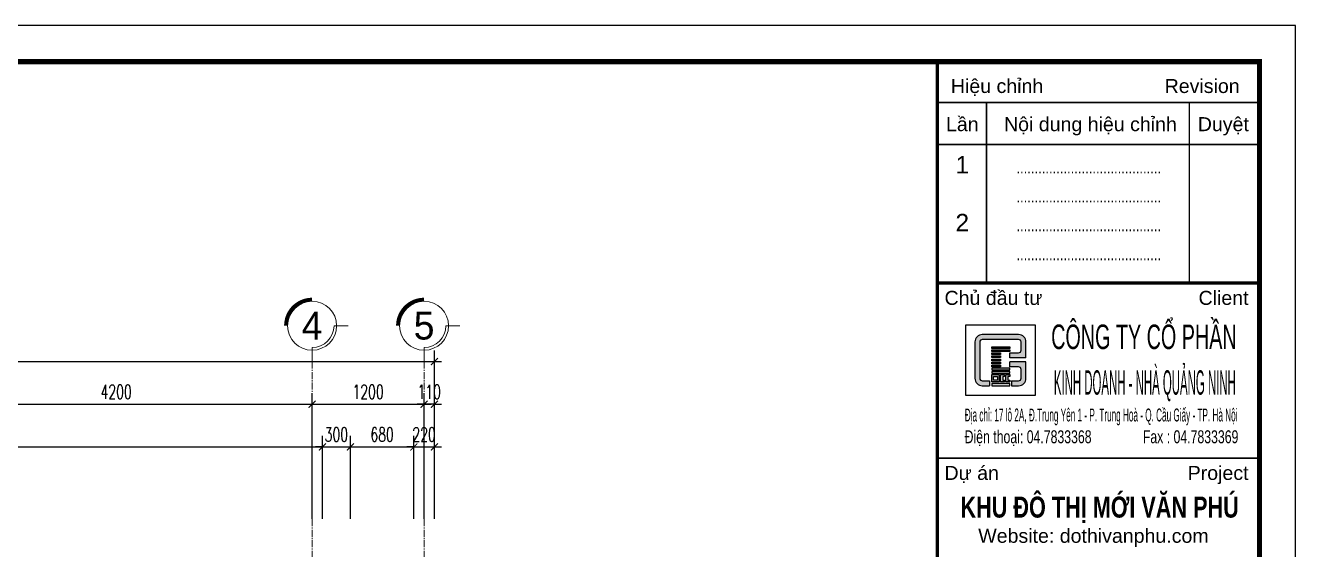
# Model space of a CAD drawing. Header units: millimetres. Extents: x -229618 to 2906, y -178063 to 96806.
# Drawn here: x -199725 to -186113, y -94436 to -88822 of the extents above; entities that cross this region are included whole.
import ezdxf
from ezdxf.enums import TextEntityAlignment as Align

# ---------------------------------------------------------------- set-up
doc = ezdxf.new("R2010")
doc.units = ezdxf.units.MM
doc.header["$LTSCALE"] = 200
doc.header["$MEASUREMENT"] = 0
doc.header["$PDMODE"] = 3
doc.header["$PDSIZE"] = 50
doc.linetypes.add('CENTER2', pattern=[1.125, 0.75, -0.125, 0.125, -0.125])
doc.layers.get('0').update_dxf_attribs({"color": 95, "linetype": 'CONTINUOUS'})
doc.layers.get('DEFPOINTS').update_dxf_attribs({"linetype": 'CONTINUOUS'})
for name, color, linetype in [('DIM', 251, 'CONTINUOUS'), ('KHUNGTEN', 7, 'CONTINUOUS'), ('MANH', 9, 'CONTINUOUS'), ('TEXT', 33, 'CONTINUOUS')]:
    doc.layers.add(name, color=color, linetype=linetype)
for name, color, linetype, lineweight in [('hatch', 250, 'CONTINUOUS', 5), ('thay', 7, 'CONTINUOUS', 18), ('tim', 18, 'CENTER2', 9)]:
    doc.layers.add(name, color=color, linetype=linetype, lineweight=lineweight)
doc.layers.add('in', color=203, linetype='CONTINUOUS', lineweight=5, plot=False)
doc.styles.add('Aria H B iso', font='Vharialb_0.ttf')
doc.styles.add('Aria H iso', font='Vharial_0.ttf')
doc.styles.add('Arial iso', font='vnarial_0.ttf')
doc.styles.add('Arial N  iso', font='vnarialn_0.ttf')
doc.styles.add('dam', font='Vhavanb_0.ttf', dxfattribs={"width": 0.9, "height": 450})
doc.styles.add('khung', font='Vhcentn_0.ttf')
doc.styles.add('NHO2', font='vncc-rms.shx', dxfattribs={"width": 0.65})
doc.styles.add('Scale', font='vnsimli.shx', dxfattribs={"width": 0.65, "bigfont": 'bigfont.shx'})
doc.dimstyles.new('Scale', dxfattribs={"dimscale": 75, "dimtxt": 2, "dimasz": 1, "dimexe": 1.6, "dimexo": 0, "dimgap": 0.8, "dimtad": 1, "dimdec": 0, "dimzin": 0, "dimdsep": 46, "dimtxsty": 'Scale', "dimblk": 'ARCHTICK', "dimcen": 0.1, "dimdle": 1, "dimclrd": 256, "dimclre": 256, "dimclrt": 3, "dimadec": 0, "dimazin": 0, "dimtfac": 1, "dimtdec": 0, "dimtix": 1, "dimtmove": 2, "dimatfit": 3, "dimldrblk": 'ARCHTICK', "dimfxl": 0, "dimtolj": 1, "dimtzin": 0, "dimarcsym": 0})

# ---------------------------------------------------------------- blocks, each defined once
blk = doc.blocks.new('LO GO NHA QUANG NINH')
at = {"layer": 'hatch', "lineweight": -2}
for points in [[(865, 759, 0.414214), (759, 865), (241, 865, 0.414214), (135, 759), (135, 500), (205, 500), (205, 759, -0.414214), (241, 795), (759, 795, -0.414214), (795, 759), (795, 640, -0.414214), (759, 604), (632, 604), (632, 533), (865, 533)], [(342, 205), (241, 205, -0.414214), (205, 241), (205, 500), (135, 500), (135, 241, 0.414214), (241, 135), (342, 135)], [(865, 474), (632, 474), (632, 404), (759, 404, -0.414214), (795, 368), (795, 241, -0.414214), (759, 205), (658, 205), (658, 135), (759, 135, 0.414214), (865, 241)]]:
    blk.add_hatch(color=32, dxfattribs=at).paths.add_polyline_path(points)
h = blk.add_hatch(color=32, dxfattribs=at)
h.paths.add_polyline_path([(378, 428), (499, 428), (499, 404), (378, 404)])
h.paths.add_polyline_path([(378, 472), (499, 472), (499, 448), (378, 448)])
h.paths.add_polyline_path([(378, 516), (499, 516), (499, 492), (378, 492)])
h.paths.add_polyline_path([(378, 560), (499, 560), (499, 536), (378, 536)])
h.paths.add_polyline_path([(378, 604), (499, 604), (499, 580), (378, 580)])
h.paths.add_polyline_path([(378, 648), (632, 648), (632, 624), (378, 624)])
h.paths.add_polyline_path([(378, 692), (632, 692), (632, 668), (378, 668)])
h = blk.add_hatch(color=32, dxfattribs=at)
h.paths.add_polyline_path([(378, 316), (632, 316), (632, 340), (378, 340)])
h.paths.add_polyline_path([(378, 360), (632, 360), (632, 384), (378, 384)])
h.paths.add_polyline_path([(632, 216), (632, 188), (578, 188), (578, 296), (632, 296), (632, 268), (606, 268), (606, 216)])
h.paths.add_polyline_path([(558, 216), (558, 188), (503, 188), (503, 296), (558, 296), (558, 268), (532, 268), (532, 216)])
h.paths.add_polyline_path([(458, 216), (403, 216), (403, 268), (458, 268)], flags=16)
h.paths.add_polyline_path([(483, 188), (378, 188), (378, 296), (483, 296)])
h.paths.add_polyline_path([(378, 135), (632, 135), (632, 168), (378, 168)])
for p, q in [((632, 533), (632, 604)), ((865, 533), (632, 533)), ((865, 474), (632, 474)), ((632, 404), (632, 474)), ((342, 205), (342, 135)), ((658, 205), (658, 135))]:
    blk.add_line(p, q, dxfattribs=at)
for points in [[(865, 533), (865, 759, 0.414214), (759, 865), (241, 865, 0.414214), (135, 759), (135, 241, 0.414214), (241, 135), (342, 135)], [(632, 604), (759, 604, 0.414214), (795, 640), (795, 759, 0.414214), (759, 795), (241, 795, 0.414214), (205, 759), (205, 241, 0.414214), (241, 205), (342, 205)], [(658, 205), (759, 205, 0.414214), (795, 241), (795, 368, 0.414214), (759, 404), (632, 404)], [(658, 135), (759, 135, 0.414214), (865, 241), (865, 474)]]:
    blk.add_lwpolyline(points, format="xyb", dxfattribs=at)
for points in [[(378, 692), (632, 692), (632, 668), (378, 668)], [(378, 648), (632, 648), (632, 624), (378, 624)], [(378, 604), (499, 604), (499, 580), (378, 580)], [(378, 560), (499, 560), (499, 536), (378, 536)], [(378, 516), (499, 516), (499, 492), (378, 492)], [(378, 472), (499, 472), (499, 448), (378, 448)], [(378, 428), (499, 428), (499, 404), (378, 404)], [(378, 360), (632, 360), (632, 384), (378, 384)], [(378, 316), (632, 316), (632, 340), (378, 340)], [(483, 188), (378, 188), (378, 296), (483, 296)], [(458, 216), (403, 216), (403, 268), (458, 268)], [(378, 135), (632, 135), (632, 168), (378, 168)]]:
    blk.add_lwpolyline(points, close=True, dxfattribs=at)
for points in [[(558, 216), (558, 188), (503, 188), (503, 296), (558, 296), (558, 268), (532, 268), (532, 216), (558, 216)], [(632, 216), (632, 188), (578, 188), (578, 296), (632, 296), (632, 268), (606, 268), (606, 216), (632, 216)]]:
    blk.add_lwpolyline(points, dxfattribs=at)
at = {"layer": 'thay', "lineweight": -2}
blk.add_lwpolyline([(0, 0), (1000, 0), (1000, 1000), (0, 1000)], close=True, dxfattribs=at)
blk = doc.blocks.new('KhungA3')
at = {"layer": 'DEFPOINTS', "color": 8}
blk.add_lwpolyline([(-3.74, 3.81), (416.31, 3.81), (416.31, 300.81), (-3.74, 300.81)], close=True, dxfattribs=at)
at = {"layer": 'KHUNGTEN', "color": 4}
for points, const_width in [([(7.54, 8.99), (411.13, 8.99), (411.13, 295.64), (7.54, 295.64)], 0.724), ([(365.13, 295.64), (411.13, 295.64), (411.13, 8.99), (365.13, 8.99)], 0.466)]:
    blk.add_lwpolyline(points, close=True, dxfattribs=dict(at, const_width=const_width))
at = {"layer": 'KHUNGTEN', "color": 8, "const_width": 0.207}
for points in [[(365.13, 289.81), (411.13, 289.81)], [(372.13, 289.81), (372.13, 264.01)], [(401.13, 289.81), (401.13, 264.01)], [(365.13, 283.81), (411.13, 283.81)], [(365.13, 239.01), (411.13, 239.01)]]:
    blk.add_lwpolyline(points, dxfattribs=at)
at = {"layer": 'KHUNGTEN', "color": 4, "const_width": 0.466}
blk.add_lwpolyline([(365.13, 264.01), (411.13, 264.01)], dxfattribs=at)
at = {"layer": 'KHUNGTEN'}
blk.add_lwpolyline([(369.13, 248.01), (379.13, 248.01), (379.13, 258.01), (369.13, 258.01)], close=True, dxfattribs=at)
at = {"layer": 'DIM', "linetype": 'Continuous', "xscale": 0.009999999999999998, "yscale": 0.009999999999999998, "zscale": 0.009999999999999992}
blk.add_blockref('LO GO NHA QUANG NINH', (369.13, 248.01), dxfattribs=at)
at = {"layer": 'KHUNGTEN', "color": 8, "style": 'Arial iso'}
for s, height, width, p in [('HiÖu chØnh', 2, 1, (367.05, 291.16)), ('Chñ ®Çu t\xad', 2, 1, (366.14, 260.9)), ('§iÖn tho¹i: 04.7833368', 1.8479, 0.679517, (369.01, 241.14)), ('Dù ¸n', 2, 1, (366.14, 235.9)), ('Website: dothivanphu.com', 2, 1, (370.96, 226.92))]:
    blk.add_text(s, height=height, dxfattribs=dict(at, width=width)).set_placement(p)
for s, height, width, p in [('Revision', 2, 1, (408.31, 291.16)), ('Client', 2, 1, (409.58, 260.9)), ('Fax : 04.7833369', 1.8479, 0.679517, (408.13, 241.14)), ('Project', 2, 1, (409.58, 235.9))]:
    blk.add_text(s, height=height, dxfattribs=dict(at, width=width)).set_placement(p, align=Align.RIGHT)
at = {"layer": 'KHUNGTEN', "color": 8, "style": 'Arial iso', "width": 1}
for s, p in [('LÇn', (368.68, 286.71)), ('Néi dung hiÖu chØnh', (386.99, 286.71)), ('DuyÖt', (405.98, 286.71))]:
    blk.add_text(s, height=2, dxfattribs=at).set_placement(p, align=Align.MIDDLE_CENTER)
at = {"layer": 'KHUNGTEN', "color": 8}
for s, height, style, width, p in [('1', 2.5, 'Arial N  iso', 1, (368.68, 279.67)), ('........................................', 1.738, 'NHO2', 0.8, (386.75, 279.67)), ('........................................', 1.738, 'NHO2', 0.8, (386.75, 275.53)), ('2', 2.5, 'Arial N  iso', 1, (368.68, 271.4)), ('........................................', 1.738, 'NHO2', 0.8, (386.75, 271.4)), ('........................................', 1.738, 'NHO2', 0.8, (386.75, 267.26))]:
    blk.add_text(s, height=height, dxfattribs=dict(at, style=style, width=width)).set_placement(p, align=Align.CENTER)
at = {"layer": 'KHUNGTEN', "style": 'khung'}
for s, width, p, p2 in [('c«ng ty cæ phÇn', 0.567651, (381.38, 254.59), (407.88, 254.59)), ('KINH DOANH - NHµ QU¶NG NINH', 0.310766, (381.76, 248.07), (407.76, 248.07))]:
    blk.add_text(s, height=3.5, dxfattribs=dict(at, width=width)).set_placement(p, p2, align=Align.FIT)
at = {"layer": 'KHUNGTEN', "color": 8, "style": 'Arial iso', "width": 0.452509}
blk.add_text('§Þa chØ: 17 l« 2A, §.Trung Yªn 1 - P. Trung Hoµ - Q. CÇu GiÊy - TP. Hµ Néi', height=1.8479, dxfattribs=at).set_placement((369.04, 244.25), (408, 244.25), align=Align.FIT)
at = {"layer": 'KHUNGTEN', "color": 7, "style": 'Aria H B iso', "width": 0.742905}
blk.add_text('KHU §¤ THÞ MíI V¡N PHó', height=3, dxfattribs=at).set_placement((368.41, 230.52), (408.19, 230.52), align=Align.FIT)
blk = doc.blocks.new('_ArchTick')
at = {"color": 0, "linetype": 'ByBlock', "const_width": 0.15}
blk.add_lwpolyline([(-0.5, -0.5), (0.5, 0.5)], dxfattribs=at)
blk = doc.blocks.new('*D1782')
at = {"layer": 'DEFPOINTS', "color": 0, "linetype": 'Continuous'}
for p in [(-196653, -92880), (-200853, -94105), (-196653, -94105)]:
    blk.add_point(p, dxfattribs=at)
at = {"layer": 'DIM', "linetype": 'Continuous', "lineweight": -2}
for p, q in [((-200853, -94105), (-200853, -92760)), ((-196653, -94105), (-196653, -92760)), ((-200928, -92880), (-196578, -92880))]:
    blk.add_line(p, q, dxfattribs=at)
at = {"layer": 'DIM', "linetype": 'Continuous', "lineweight": -2, "xscale": 75, "yscale": 75, "zscale": 75, "rotation": 180}
blk.add_blockref('_ArchTick', (-200853, -92880), dxfattribs=at)
at = {"layer": 'DIM', "linetype": 'Continuous', "lineweight": -2, "xscale": 75, "yscale": 75, "zscale": 75}
blk.add_blockref('_ArchTick', (-196653, -92880), dxfattribs=at)
at = {"layer": 'DIM', "color": 3, "linetype": 'Continuous', "insert": (-198753, -92745), "char_height": 150, "attachment_point": 5, "style": 'Scale'}
blk.add_mtext('\\A1;4200', dxfattribs=at)
blk = doc.blocks.new('*D1783')
at = {"layer": 'DEFPOINTS', "color": 0, "linetype": 'Continuous'}
for p in [(-195453, -92880), (-196653, -94105), (-195453, -94105)]:
    blk.add_point(p, dxfattribs=at)
at = {"layer": 'DIM', "linetype": 'Continuous', "lineweight": -2}
for p, q in [((-196653, -94105), (-196653, -92760)), ((-195453, -94105), (-195453, -92760)), ((-196728, -92880), (-195378, -92880))]:
    blk.add_line(p, q, dxfattribs=at)
at = {"layer": 'DIM', "linetype": 'Continuous', "lineweight": -2, "xscale": 75, "yscale": 75, "zscale": 75, "rotation": 180}
blk.add_blockref('_ArchTick', (-196653, -92880), dxfattribs=at)
at = {"layer": 'DIM', "linetype": 'Continuous', "lineweight": -2, "xscale": 75, "yscale": 75, "zscale": 75}
blk.add_blockref('_ArchTick', (-195453, -92880), dxfattribs=at)
at = {"layer": 'DIM', "color": 3, "linetype": 'Continuous', "insert": (-196053, -92745), "char_height": 150, "attachment_point": 5, "style": 'Scale'}
blk.add_mtext('\\A1;1200', dxfattribs=at)
blk = doc.blocks.new('*D1784')
at = {"layer": 'DEFPOINTS', "color": 0, "linetype": 'Continuous'}
for p in [(-195343, -92423), (-209363, -94105), (-195343, -94105)]:
    blk.add_point(p, dxfattribs=at)
at = {"layer": 'DIM', "linetype": 'Continuous', "lineweight": -2}
for p, q in [((-209438, -92423), (-195268, -92423)), ((-209363, -94105), (-209363, -92303)), ((-195343, -94105), (-195343, -92303))]:
    blk.add_line(p, q, dxfattribs=at)
at = {"layer": 'DIM', "linetype": 'Continuous', "lineweight": -2, "xscale": 75, "yscale": 75, "zscale": 75, "rotation": 180}
blk.add_blockref('_ArchTick', (-209363, -92423), dxfattribs=at)
at = {"layer": 'DIM', "linetype": 'Continuous', "lineweight": -2, "xscale": 75, "yscale": 75, "zscale": 75}
blk.add_blockref('_ArchTick', (-195343, -92423), dxfattribs=at)
at = {"layer": 'DIM', "color": 3, "linetype": 'Continuous', "insert": (-202353, -92288), "char_height": 150, "attachment_point": 5, "style": 'Scale'}
blk.add_mtext('\\A1;14020', dxfattribs=at)
blk = doc.blocks.new('tr')
at = {"layer": 'thay', "ltscale": 600}
for p, q in [((0, -200), (0, 0)), ((313, -513), (513, -513))]:
    blk.add_line(p, q, dxfattribs=at)
at = {"layer": 'thay', "ltscale": 600, "const_width": 50}
blk.add_lwpolyline([(-375, -513, 0.414214), (0, -888, 0.414214)], format="xyb", dxfattribs=at)
at = {"layer": 'thay', "ltscale": 600}
blk.add_circle((0, -513), 350, dxfattribs=at)
blk.add_arc((0, -513), 313, 0, 90, dxfattribs=at)
at = {"layer": 'TEXT', "linetype": 'Continuous', "style": 'Aria H iso'}
blk.add_attdef('A', text='', height=350, dxfattribs=at).set_placement((0, -671), align=Align.CENTER)
blk = doc.blocks.new('*D2009')
at = {"layer": 'DEFPOINTS', "color": 0, "linetype": 'Continuous'}
for p in [(-196543, -93337), (-204263, -94105), (-196543, -94105)]:
    blk.add_point(p, dxfattribs=at)
at = {"layer": 'DIM', "linetype": 'Continuous', "lineweight": -2}
for p, q in [((-204263, -94105), (-204263, -93217)), ((-196543, -94105), (-196543, -93217)), ((-204338, -93337), (-196468, -93337))]:
    blk.add_line(p, q, dxfattribs=at)
at = {"layer": 'DIM', "linetype": 'Continuous', "lineweight": -2, "xscale": 75, "yscale": 75, "zscale": 75, "rotation": 180}
blk.add_blockref('_ArchTick', (-204263, -93337), dxfattribs=at)
at = {"layer": 'DIM', "linetype": 'Continuous', "lineweight": -2, "xscale": 75, "yscale": 75, "zscale": 75}
blk.add_blockref('_ArchTick', (-196543, -93337), dxfattribs=at)
at = {"layer": 'DIM', "color": 3, "linetype": 'Continuous', "insert": (-200403, -93202), "char_height": 150, "attachment_point": 5, "style": 'Scale'}
blk.add_mtext('\\A1;7720', dxfattribs=at)
blk = doc.blocks.new('*D2010')
at = {"layer": 'DEFPOINTS', "color": 0, "linetype": 'Continuous'}
for p in [(-195563, -93337), (-196243, -94105), (-195563, -94105)]:
    blk.add_point(p, dxfattribs=at)
at = {"layer": 'DIM', "linetype": 'Continuous', "lineweight": -2}
for p, q in [((-196243, -94105), (-196243, -93217)), ((-195563, -94105), (-195563, -93217)), ((-196318, -93337), (-195488, -93337))]:
    blk.add_line(p, q, dxfattribs=at)
at = {"layer": 'DIM', "linetype": 'Continuous', "lineweight": -2, "xscale": 75, "yscale": 75, "zscale": 75, "rotation": 180}
blk.add_blockref('_ArchTick', (-196243, -93337), dxfattribs=at)
at = {"layer": 'DIM', "linetype": 'Continuous', "lineweight": -2, "xscale": 75, "yscale": 75, "zscale": 75}
blk.add_blockref('_ArchTick', (-195563, -93337), dxfattribs=at)
at = {"layer": 'DIM', "color": 3, "linetype": 'Continuous', "insert": (-195903, -93202), "char_height": 150, "attachment_point": 5, "style": 'Scale'}
blk.add_mtext('\\A1;680', dxfattribs=at)
blk = doc.blocks.new('*D2088')
at = {"layer": 'DEFPOINTS', "color": 0, "linetype": 'Continuous'}
for p in [(-195453, -92880), (-195453, -94105), (-195343, -94105)]:
    blk.add_point(p, dxfattribs=at)
at = {"layer": 'DIM', "linetype": 'Continuous', "lineweight": -2}
for p, q in [((-195453, -94105), (-195453, -92760)), ((-195343, -94105), (-195343, -92760)), ((-195453, -92880), (-195528, -92880)), ((-195343, -92880), (-195453, -92880)), ((-195343, -92880), (-195268, -92880))]:
    blk.add_line(p, q, dxfattribs=at)
at = {"layer": 'DIM', "linetype": 'Continuous', "lineweight": -2, "xscale": 75, "yscale": 75, "zscale": 75}
blk.add_blockref('_ArchTick', (-195453, -92880), dxfattribs=at)
at = {"layer": 'DIM', "linetype": 'Continuous', "lineweight": -2, "xscale": 75, "yscale": 75, "zscale": 75, "rotation": 180}
blk.add_blockref('_ArchTick', (-195343, -92880), dxfattribs=at)
at = {"layer": 'DIM', "color": 3, "linetype": 'Continuous', "insert": (-195398, -92745), "char_height": 150, "attachment_point": 5, "style": 'Scale'}
blk.add_mtext('\\A1;110', dxfattribs=at)
blk = doc.blocks.new('*D2158')
at = {"layer": 'DEFPOINTS', "color": 0}
for p in [(-196243, -93337), (-196543, -94105), (-196243, -94105)]:
    blk.add_point(p, dxfattribs=at)
at = {"layer": 'DIM', "lineweight": -2}
for p, q in [((-196543, -94105), (-196543, -93217)), ((-196243, -94105), (-196243, -93217)), ((-196543, -93337), (-196618, -93337)), ((-196543, -93337), (-196243, -93337)), ((-196243, -93337), (-196168, -93337))]:
    blk.add_line(p, q, dxfattribs=at)
at = {"layer": 'DIM', "lineweight": -2, "xscale": 75, "yscale": 75, "zscale": 75}
blk.add_blockref('_ArchTick', (-196543, -93337), dxfattribs=at)
at = {"layer": 'DIM', "lineweight": -2, "xscale": 75, "yscale": 75, "zscale": 75, "rotation": 180}
blk.add_blockref('_ArchTick', (-196243, -93337), dxfattribs=at)
at = {"layer": 'DIM', "color": 3, "insert": (-196393, -93202), "char_height": 150, "attachment_point": 5, "style": 'Scale'}
blk.add_mtext('\\A1;300', dxfattribs=at)
blk = doc.blocks.new('*D2163')
at = {"layer": 'DEFPOINTS', "color": 0}
for p in [(-195343, -93337), (-195563, -94105), (-195343, -94105)]:
    blk.add_point(p, dxfattribs=at)
at = {"layer": 'DIM', "lineweight": -2}
for p, q in [((-195563, -94105), (-195563, -93217)), ((-195343, -94105), (-195343, -93217)), ((-195563, -93337), (-195638, -93337)), ((-195563, -93337), (-195343, -93337)), ((-195343, -93337), (-195268, -93337))]:
    blk.add_line(p, q, dxfattribs=at)
at = {"layer": 'DIM', "lineweight": -2, "xscale": 75, "yscale": 75, "zscale": 75}
blk.add_blockref('_ArchTick', (-195563, -93337), dxfattribs=at)
at = {"layer": 'DIM', "lineweight": -2, "xscale": 75, "yscale": 75, "zscale": 75, "rotation": 180}
blk.add_blockref('_ArchTick', (-195343, -93337), dxfattribs=at)
at = {"layer": 'DIM', "color": 3, "insert": (-195453, -93202), "char_height": 150, "attachment_point": 5, "style": 'Scale'}
blk.add_mtext('\\A1;220', dxfattribs=at)

msp = doc.modelspace()

# ---------------------------------------------------------------- linework, layer by layer
at = {"layer": 'in', "linetype": 'Continuous'}
msp.add_lwpolyline([(-217616.4, -111096.6), (-186113.1, -111096.6), (-186113.1, -88821.6), (-217616.4, -88821.6)], close=True, dxfattribs=at)
at = {"layer": 'tim', "ltscale": 0.5}
for p, q in [((-196653, -92423.2), (-196653, -104305.2)), ((-195453, -92423.2), (-195453, -104305.2))]:
    msp.add_line(p, q, dxfattribs=at)

# ---------------------------------------------------------------- block references
at = {"layer": 'KHUNGTEN', "xscale": 75, "yscale": 75, "zscale": 75.00000000000009}
msp.add_blockref('KhungA3', (-217336, -111382.6), dxfattribs=at)
at = {"layer": 'MANH', "xscale": -0.75, "yscale": 0.75, "zscale": 0.75, "rotation": 180}
for p in [(-196653, -92423.2), (-195453, -92423.2)]:
    msp.add_blockref('tr', p, dxfattribs=at)

# ---------------------------------------------------------------- texts
at = {"layer": 'TEXT', "linetype": 'Continuous', "style": 'dam'}
for s, p in [('4', (-196653, -92038.3)), ('5', (-195453, -92038.3))]:
    msp.add_text(s, height=300, dxfattribs=at).set_placement(p, align=Align.MIDDLE)

# ---------------------------------------------------------------- dimensions: what is measured, and where the dimension line sits
at = {"layer": 'DIM', "linetype": 'Continuous'}
for base, p1, p2, picture, middle in [((-195343, -92423.2), (-209363, -94105.1), (-195343, -94105.1), '*D1784', (-202353, -92288.2)), ((-196653, -92880), (-200853, -94105.1), (-196653, -94105.1), '*D1782', (-198753, -92745)), ((-195453, -92880), (-196653, -94105.1), (-195453, -94105.1), '*D1783', (-196053, -92745))]:
    dim = msp.add_linear_dim(base=base, p1=p1, p2=p2, dimstyle='Scale', dxfattribs=at)
    dim.commit()
    dim.dimension.update_dxf_attribs({"geometry": picture, "text_midpoint": middle})
for base, p1, p2, picture, middle in [((-195453, -92880), (-195343, -94105.1), (-195453, -94105.1), '*D2088', (-195398, -92745)), ((-196543, -93336.8), (-204263, -94105.1), (-196543, -94105.1), '*D2009', (-200403, -93201.8)), ((-195563, -93336.8), (-196243, -94105.1), (-195563, -94105.1), '*D2010', (-195903, -93201.8))]:
    dim = msp.add_linear_dim(base=base, p1=p1, p2=p2, dimstyle='Scale', override={"dimfxl": 70}, dxfattribs=at)
    dim.commit()
    dim.dimension.update_dxf_attribs({"geometry": picture, "text_midpoint": middle})
at = {"layer": 'DIM'}
for base, p1, p2, picture, middle in [((-196243, -93336.8), (-196543, -94105.1), (-196243, -94105.1), '*D2158', (-196393, -93201.8)), ((-195343, -93336.8), (-195563, -94105.1), (-195343, -94105.1), '*D2163', (-195453, -93201.8))]:
    dim = msp.add_linear_dim(base=base, p1=p1, p2=p2, dimstyle='Scale', dxfattribs=at)
    dim.commit()
    dim.dimension.update_dxf_attribs({"geometry": picture, "text_midpoint": middle})

doc.saveas('drawing.dxf')
